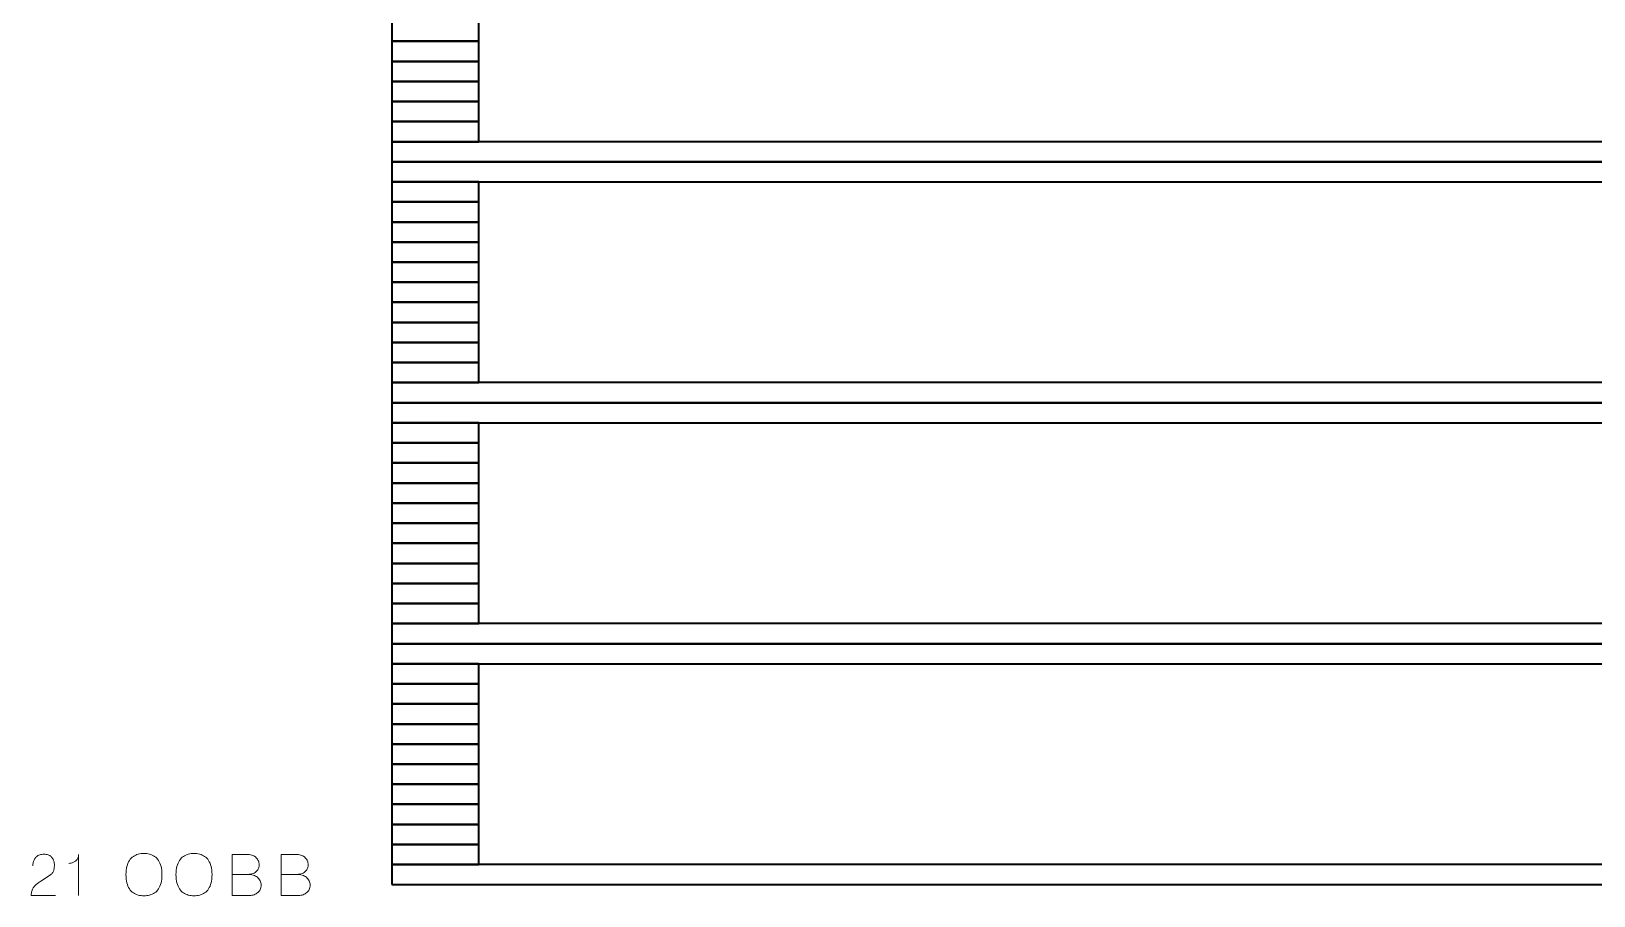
# Model space of a CAD drawing. Header units: centimetres. Extents: x -215 to 208, y -170 to 139.
# Drawn here: x 43.46 to 66.81, y -13.97 to -1.05 of the extents above; entities that cross this region are included whole.
import ezdxf

# ---------------------------------------------------------------- set-up
doc = ezdxf.new("R2010")
doc.units = ezdxf.units.CM
doc.header["$MEASUREMENT"] = 0
doc.layers.add('Layer 1', color=7, linetype='Continuous')

msp = doc.modelspace()

# ---------------------------------------------------------------- linework, layer by layer
at = {"layer": 'Layer 1', "color": 250, "lineweight": 35}
for points in [[(48.85, -1.20003), (50.15, -1.20003), (50.15, -0.90003), (48.85, -0.90003), (48.85, -1.20003)], [(48.85, -1.50003), (50.15, -1.50003), (50.15, -1.20003), (48.85, -1.20003), (48.85, -1.50003)], [(48.85, -1.80003), (50.15, -1.80003), (50.15, -1.50003), (48.85, -1.50003), (48.85, -1.80003)], [(48.85, -2.10003), (50.15, -2.10003), (50.15, -1.80003), (48.85, -1.80003), (48.85, -2.10003)], [(48.85, -2.40003), (50.15, -2.40003), (50.15, -2.10003), (48.85, -2.10003), (48.85, -2.40003)], [(48.85, -2.70003), (50.15, -2.70003), (50.15, -2.40003), (48.85, -2.40003), (48.85, -2.70003)], [(48.85, -3.00003), (90.15, -3.00003), (90.15, -2.70003), (48.85, -2.70003), (48.85, -3.00003)], [(48.85, -3.30003), (90.15, -3.30003), (90.15, -3.00003), (48.85, -3.00003), (48.85, -3.30003)], [(48.85, -3.60003), (50.15, -3.60003), (50.15, -3.30003), (48.85, -3.30003), (48.85, -3.60003)], [(48.85, -3.90003), (50.15, -3.90003), (50.15, -3.60003), (48.85, -3.60003), (48.85, -3.90003)], [(48.85, -4.20003), (50.15, -4.20003), (50.15, -3.90003), (48.85, -3.90003), (48.85, -4.20003)], [(48.85, -4.50003), (50.15, -4.50003), (50.15, -4.20003), (48.85, -4.20003), (48.85, -4.50003)], [(48.85, -4.80003), (50.15, -4.80003), (50.15, -4.50003), (48.85, -4.50003), (48.85, -4.80003)], [(48.85, -5.10003), (50.15, -5.10003), (50.15, -4.80003), (48.85, -4.80003), (48.85, -5.10003)], [(48.85, -5.40003), (50.15, -5.40003), (50.15, -5.10003), (48.85, -5.10003), (48.85, -5.40003)], [(48.85, -5.70003), (50.15, -5.70003), (50.15, -5.40003), (48.85, -5.40003), (48.85, -5.70003)], [(48.85, -6.00003), (50.15, -6.00003), (50.15, -5.70003), (48.85, -5.70003), (48.85, -6.00003)], [(48.85, -6.30003), (50.15, -6.30003), (50.15, -6.00003), (48.85, -6.00003), (48.85, -6.30003)], [(48.85, -6.60003), (90.15, -6.60003), (90.15, -6.30003), (48.85, -6.30003), (48.85, -6.60003)], [(48.85, -6.90003), (90.15, -6.90003), (90.15, -6.60003), (48.85, -6.60003), (48.85, -6.90003)], [(48.85, -7.20003), (50.15, -7.20003), (50.15, -6.90003), (48.85, -6.90003), (48.85, -7.20003)], [(48.85, -7.50003), (50.15, -7.50003), (50.15, -7.20003), (48.85, -7.20003), (48.85, -7.50003)], [(48.85, -7.80003), (50.15, -7.80003), (50.15, -7.50003), (48.85, -7.50003), (48.85, -7.80003)], [(48.85, -8.10003), (50.15, -8.10003), (50.15, -7.80003), (48.85, -7.80003), (48.85, -8.10003)], [(48.85, -8.40003), (50.15, -8.40003), (50.15, -8.10003), (48.85, -8.10003), (48.85, -8.40003)], [(48.85, -8.70003), (50.15, -8.70003), (50.15, -8.40003), (48.85, -8.40003), (48.85, -8.70003)], [(48.85, -9.00003), (50.15, -9.00003), (50.15, -8.70003), (48.85, -8.70003), (48.85, -9.00003)], [(48.85, -9.30003), (50.15, -9.30003), (50.15, -9.00003), (48.85, -9.00003), (48.85, -9.30003)], [(48.85, -9.60003), (50.15, -9.60003), (50.15, -9.30003), (48.85, -9.30003), (48.85, -9.60003)], [(48.85, -9.90003), (50.15, -9.90003), (50.15, -9.60003), (48.85, -9.60003), (48.85, -9.90003)], [(48.85, -10.20003), (90.15, -10.20003), (90.15, -9.90003), (48.85, -9.90003), (48.85, -10.20003)], [(48.85, -10.50003), (90.15, -10.50003), (90.15, -10.20003), (48.85, -10.20003), (48.85, -10.50003)], [(48.85, -10.80003), (50.15, -10.80003), (50.15, -10.50003), (48.85, -10.50003), (48.85, -10.80003)], [(48.85, -11.10003), (50.15, -11.10003), (50.15, -10.80003), (48.85, -10.80003), (48.85, -11.10003)], [(48.85, -11.40003), (50.15, -11.40003), (50.15, -11.10003), (48.85, -11.10003), (48.85, -11.40003)], [(48.85, -11.70003), (50.15, -11.70003), (50.15, -11.40003), (48.85, -11.40003), (48.85, -11.70003)], [(48.85, -12.00003), (50.15, -12.00003), (50.15, -11.70003), (48.85, -11.70003), (48.85, -12.00003)], [(48.85, -12.30003), (50.15, -12.30003), (50.15, -12.00003), (48.85, -12.00003), (48.85, -12.30003)], [(48.85, -12.60003), (50.15, -12.60003), (50.15, -12.30003), (48.85, -12.30003), (48.85, -12.60003)], [(48.85, -12.90003), (50.15, -12.90003), (50.15, -12.60003), (48.85, -12.60003), (48.85, -12.90003)], [(48.85, -13.20003), (50.15, -13.20003), (50.15, -12.90003), (48.85, -12.90003), (48.85, -13.20003)], [(48.85, -13.50003), (50.15, -13.50003), (50.15, -13.20003), (48.85, -13.20003), (48.85, -13.50003)], [(48.85, -13.80003), (90.15, -13.80003), (90.15, -13.50003), (48.85, -13.50003), (48.85, -13.80003)]]:
    msp.add_lwpolyline(points, close=True, dxfattribs=at)
at = {"layer": 'Layer 1', "color": 30, "lineweight": 9}
for points, knots in [([(43.8257, -13.96073), (43.8257, -13.96073), (43.46248, -13.96073), (43.46248, -13.96073), (43.46248, -13.96073), (43.46319, -13.93618), (43.46629, -13.91445), (43.47151, -13.89582), (43.47151, -13.89582), (43.47687, -13.87719), (43.48407, -13.86082), (43.49296, -13.84671), (43.49296, -13.84671), (43.50199, -13.8326), (43.51229, -13.82004), (43.52401, -13.80903), (43.52401, -13.80903), (43.53572, -13.79789), (43.54828, -13.78773), (43.56182, -13.77813), (43.56182, -13.77813), (43.57537, -13.76868), (43.58934, -13.75922), (43.60387, -13.74991), (43.60387, -13.74991), (43.60387, -13.74991), (43.74865, -13.65339), (43.74865, -13.65339), (43.74865, -13.65339), (43.76347, -13.64295), (43.77504, -13.63152), (43.78323, -13.61924), (43.78323, -13.61924), (43.79155, -13.60696), (43.79734, -13.59398), (43.80087, -13.58029), (43.80087, -13.58029), (43.80425, -13.56675), (43.80637, -13.55278), (43.80708, -13.53867), (43.80708, -13.53867), (43.80778, -13.52441), (43.80806, -13.51016), (43.80792, -13.49591), (43.80792, -13.49591), (43.80792, -13.4842), (43.80637, -13.47164), (43.80327, -13.45809), (43.80327, -13.45809), (43.80002, -13.44468), (43.79494, -13.43128), (43.78774, -13.41801), (43.78774, -13.41801), (43.78055, -13.40475), (43.77095, -13.39261), (43.75896, -13.38161), (43.75896, -13.38161), (43.74696, -13.37074), (43.73214, -13.36199), (43.71451, -13.35536), (43.71451, -13.35536), (43.69687, -13.34873), (43.67612, -13.34534), (43.65213, -13.3452), (43.65213, -13.3452), (43.628, -13.34534), (43.6067, -13.34873), (43.58835, -13.35522), (43.58835, -13.35522), (43.57001, -13.36171), (43.55434, -13.37074), (43.54136, -13.38217), (43.54136, -13.38217), (43.52838, -13.3936), (43.51794, -13.40687), (43.50975, -13.42168), (43.50975, -13.42168), (43.50157, -13.4365), (43.49564, -13.4523), (43.49183, -13.46896), (43.49183, -13.46896), (43.48802, -13.48561), (43.48619, -13.50254), (43.48619, -13.51961), (43.48619, -13.51961), (43.48619, -13.50254), (43.48802, -13.48561), (43.49183, -13.46896), (43.49183, -13.46896), (43.49564, -13.4523), (43.50157, -13.4365), (43.50975, -13.42168), (43.50975, -13.42168), (43.51794, -13.40687), (43.52838, -13.3936), (43.54136, -13.38217), (43.54136, -13.38217), (43.55434, -13.37074), (43.57001, -13.36171), (43.58835, -13.35522), (43.58835, -13.35522), (43.6067, -13.34873), (43.628, -13.34534), (43.65213, -13.3452), (43.65213, -13.3452), (43.67612, -13.34534), (43.69687, -13.34873), (43.71451, -13.35536), (43.71451, -13.35536), (43.73214, -13.36199), (43.74696, -13.37074), (43.75896, -13.38161), (43.75896, -13.38161), (43.77095, -13.39261), (43.78055, -13.40475), (43.78774, -13.41801), (43.78774, -13.41801), (43.79494, -13.43128), (43.80002, -13.44468), (43.80327, -13.45809), (43.80327, -13.45809), (43.80637, -13.47164), (43.80792, -13.4842), (43.80792, -13.49591), (43.80792, -13.49591), (43.80806, -13.51016), (43.80778, -13.52441), (43.80708, -13.53867), (43.80708, -13.53867), (43.80637, -13.55278), (43.80425, -13.56675), (43.80087, -13.58029), (43.80087, -13.58029), (43.79734, -13.59398), (43.79155, -13.60696), (43.78323, -13.61924), (43.78323, -13.61924), (43.77504, -13.63152), (43.76347, -13.64295), (43.74865, -13.65339), (43.74865, -13.65339), (43.74865, -13.65339), (43.60387, -13.74991), (43.60387, -13.74991), (43.60387, -13.74991), (43.58934, -13.75922), (43.57537, -13.76868), (43.56182, -13.77813), (43.56182, -13.77813), (43.54828, -13.78773), (43.53572, -13.79789), (43.52401, -13.80903), (43.52401, -13.80903), (43.51229, -13.82004), (43.50199, -13.8326), (43.49296, -13.84671), (43.49296, -13.84671), (43.48407, -13.86082), (43.47687, -13.87719), (43.47151, -13.89582), (43.47151, -13.89582), (43.46629, -13.91445), (43.46319, -13.93618), (43.46248, -13.96073), (43.46248, -13.96073), (43.46248, -13.96073), (43.8257, -13.96073), (43.8257, -13.96073)], [0, 0, 0, 0, 0.02380952, 0.02380952, 0.02380952, 0.02380952, 0.04761905, 0.04761905, 0.04761905, 0.04761905, 0.07142857, 0.07142857, 0.07142857, 0.07142857, 0.0952381, 0.0952381, 0.0952381, 0.0952381, 0.11904762, 0.11904762, 0.11904762, 0.11904762, 0.14285714, 0.14285714, 0.14285714, 0.14285714, 0.16666667, 0.16666667, 0.16666667, 0.16666667, 0.19047619, 0.19047619, 0.19047619, 0.19047619, 0.21428571, 0.21428571, 0.21428571, 0.21428571, 0.23809524, 0.23809524, 0.23809524, 0.23809524, 0.26190476, 0.26190476, 0.26190476, 0.26190476, 0.28571429, 0.28571429, 0.28571429, 0.28571429, 0.30952381, 0.30952381, 0.30952381, 0.30952381, 0.33333333, 0.33333333, 0.33333333, 0.33333333, 0.35714286, 0.35714286, 0.35714286, 0.35714286, 0.38095238, 0.38095238, 0.38095238, 0.38095238, 0.4047619, 0.4047619, 0.4047619, 0.4047619, 0.42857143, 0.42857143, 0.42857143, 0.42857143, 0.45238095, 0.45238095, 0.45238095, 0.45238095, 0.47619048, 0.47619048, 0.47619048, 0.47619048, 0.5, 0.5, 0.5, 0.5, 0.52380952, 0.52380952, 0.52380952, 0.52380952, 0.54761905, 0.54761905, 0.54761905, 0.54761905, 0.57142857, 0.57142857, 0.57142857, 0.57142857, 0.5952381, 0.5952381, 0.5952381, 0.5952381, 0.61904762, 0.61904762, 0.61904762, 0.61904762, 0.64285714, 0.64285714, 0.64285714, 0.64285714, 0.66666667, 0.66666667, 0.66666667, 0.66666667, 0.69047619, 0.69047619, 0.69047619, 0.69047619, 0.71428571, 0.71428571, 0.71428571, 0.71428571, 0.73809524, 0.73809524, 0.73809524, 0.73809524, 0.76190476, 0.76190476, 0.76190476, 0.76190476, 0.78571429, 0.78571429, 0.78571429, 0.78571429, 0.80952381, 0.80952381, 0.80952381, 0.80952381, 0.83333333, 0.83333333, 0.83333333, 0.83333333, 0.85714286, 0.85714286, 0.85714286, 0.85714286, 0.88095238, 0.88095238, 0.88095238, 0.88095238, 0.9047619, 0.9047619, 0.9047619, 0.9047619, 0.92857143, 0.92857143, 0.92857143, 0.92857143, 0.95238095, 0.95238095, 0.95238095, 0.95238095, 0.97619048, 0.97619048, 0.97619048, 0.97619048, 1, 1, 1, 1]), ([(44.16945, -13.96073), (44.16945, -13.96073), (44.16945, -13.35028), (44.16945, -13.35028), (44.16945, -13.35028), (44.16931, -13.37102), (44.16564, -13.3888), (44.15859, -13.40362), (44.15859, -13.40362), (44.15167, -13.41858), (44.1425, -13.43086), (44.13121, -13.44073), (44.13121, -13.44073), (44.11992, -13.45061), (44.10779, -13.45851), (44.09481, -13.46444), (44.09481, -13.46444), (44.08182, -13.47023), (44.06926, -13.4746), (44.05713, -13.47728), (44.05713, -13.47728), (44.04485, -13.4801), (44.03441, -13.4818), (44.02552, -13.48236), (44.02552, -13.48236), (44.03441, -13.4818), (44.04485, -13.4801), (44.05713, -13.47728), (44.05713, -13.47728), (44.06926, -13.4746), (44.08182, -13.47023), (44.09481, -13.46444), (44.09481, -13.46444), (44.10779, -13.45851), (44.11992, -13.45061), (44.13121, -13.44073), (44.13121, -13.44073), (44.1425, -13.43086), (44.15167, -13.41858), (44.15859, -13.40362), (44.15859, -13.40362), (44.16564, -13.3888), (44.16931, -13.37102), (44.16945, -13.35028), (44.16945, -13.35028), (44.16945, -13.35028), (44.16945, -13.96073), (44.16945, -13.96073)], [0, 0, 0, 0, 0.08333333, 0.08333333, 0.08333333, 0.08333333, 0.16666667, 0.16666667, 0.16666667, 0.16666667, 0.25, 0.25, 0.25, 0.25, 0.33333333, 0.33333333, 0.33333333, 0.33333333, 0.41666667, 0.41666667, 0.41666667, 0.41666667, 0.5, 0.5, 0.5, 0.5, 0.58333333, 0.58333333, 0.58333333, 0.58333333, 0.66666667, 0.66666667, 0.66666667, 0.66666667, 0.75, 0.75, 0.75, 0.75, 0.83333333, 0.83333333, 0.83333333, 0.83333333, 0.91666667, 0.91666667, 0.91666667, 0.91666667, 1, 1, 1, 1]), ([(45.14652, -13.96581), (45.1763, -13.96595), (45.20452, -13.96242), (45.23147, -13.95551), (45.23147, -13.95551), (45.25828, -13.94845), (45.28284, -13.93745), (45.30527, -13.92221), (45.30527, -13.92221), (45.32771, -13.90711), (45.34718, -13.88721), (45.36369, -13.86266), (45.36369, -13.86266), (45.3802, -13.8381), (45.3929, -13.80833), (45.40193, -13.77333), (45.40193, -13.77333), (45.41111, -13.73834), (45.41562, -13.69756), (45.41576, -13.65085), (45.41576, -13.65085), (45.41562, -13.60414), (45.41111, -13.56336), (45.40193, -13.52822), (45.40193, -13.52822), (45.3929, -13.49309), (45.3802, -13.46317), (45.36369, -13.43848), (45.36369, -13.43848), (45.34718, -13.41378), (45.32771, -13.39374), (45.30527, -13.37836), (45.30527, -13.37836), (45.28284, -13.36298), (45.25828, -13.35183), (45.23147, -13.34464), (45.23147, -13.34464), (45.20452, -13.33758), (45.1763, -13.33405), (45.14652, -13.33419), (45.14652, -13.33419), (45.11675, -13.33405), (45.08852, -13.33758), (45.06157, -13.34464), (45.06157, -13.34464), (45.03476, -13.35183), (45.01021, -13.36298), (44.98777, -13.37836), (44.98777, -13.37836), (44.96533, -13.39374), (44.94586, -13.41378), (44.92935, -13.43848), (44.92935, -13.43848), (44.91284, -13.46317), (44.90014, -13.49309), (44.89111, -13.52822), (44.89111, -13.52822), (44.88194, -13.56336), (44.87742, -13.60414), (44.87728, -13.65085), (44.87728, -13.65085), (44.87742, -13.69756), (44.88194, -13.73834), (44.89111, -13.77333), (44.89111, -13.77333), (44.90014, -13.80833), (44.91284, -13.8381), (44.92935, -13.86266), (44.92935, -13.86266), (44.94586, -13.88721), (44.96533, -13.90711), (44.98777, -13.92221), (44.98777, -13.92221), (45.01021, -13.93745), (45.03476, -13.94845), (45.06157, -13.95551), (45.06157, -13.95551), (45.08852, -13.96242), (45.11675, -13.96595), (45.14652, -13.96581)], [0, 0, 0, 0, 0.05, 0.05, 0.05, 0.05, 0.1, 0.1, 0.1, 0.1, 0.15, 0.15, 0.15, 0.15, 0.2, 0.2, 0.2, 0.2, 0.25, 0.25, 0.25, 0.25, 0.3, 0.3, 0.3, 0.3, 0.35, 0.35, 0.35, 0.35, 0.4, 0.4, 0.4, 0.4, 0.45, 0.45, 0.45, 0.45, 0.5, 0.5, 0.5, 0.5, 0.55, 0.55, 0.55, 0.55, 0.6, 0.6, 0.6, 0.6, 0.65, 0.65, 0.65, 0.65, 0.7, 0.7, 0.7, 0.7, 0.75, 0.75, 0.75, 0.75, 0.8, 0.8, 0.8, 0.8, 0.85, 0.85, 0.85, 0.85, 0.9, 0.9, 0.9, 0.9, 0.95, 0.95, 0.95, 0.95, 1, 1, 1, 1]), ([(45.14652, -13.96581), (45.1763, -13.96595), (45.20452, -13.96242), (45.23147, -13.95551), (45.23147, -13.95551), (45.25828, -13.94845), (45.28284, -13.93745), (45.30527, -13.92221), (45.30527, -13.92221), (45.32771, -13.90711), (45.34718, -13.88721), (45.36369, -13.86266), (45.36369, -13.86266), (45.3802, -13.8381), (45.3929, -13.80833), (45.40193, -13.77333), (45.40193, -13.77333), (45.41111, -13.73834), (45.41562, -13.69756), (45.41576, -13.65085), (45.41576, -13.65085), (45.41562, -13.60414), (45.41111, -13.56336), (45.40193, -13.52822), (45.40193, -13.52822), (45.3929, -13.49309), (45.3802, -13.46317), (45.36369, -13.43848), (45.36369, -13.43848), (45.34718, -13.41378), (45.32771, -13.39374), (45.30527, -13.37836), (45.30527, -13.37836), (45.28284, -13.36298), (45.25828, -13.35183), (45.23147, -13.34464), (45.23147, -13.34464), (45.20452, -13.33758), (45.1763, -13.33405), (45.14652, -13.33419), (45.14652, -13.33419), (45.11675, -13.33405), (45.08852, -13.33758), (45.06157, -13.34464), (45.06157, -13.34464), (45.03476, -13.35183), (45.01021, -13.36298), (44.98777, -13.37836), (44.98777, -13.37836), (44.96533, -13.39374), (44.94586, -13.41378), (44.92935, -13.43848), (44.92935, -13.43848), (44.91284, -13.46317), (44.90014, -13.49309), (44.89111, -13.52822), (44.89111, -13.52822), (44.88194, -13.56336), (44.87742, -13.60414), (44.87728, -13.65085), (44.87728, -13.65085), (44.87742, -13.69756), (44.88194, -13.73834), (44.89111, -13.77333), (44.89111, -13.77333), (44.90014, -13.80833), (44.91284, -13.8381), (44.92935, -13.86266), (44.92935, -13.86266), (44.94586, -13.88721), (44.96533, -13.90711), (44.98777, -13.92221), (44.98777, -13.92221), (45.01021, -13.93745), (45.03476, -13.94845), (45.06157, -13.95551), (45.06157, -13.95551), (45.08852, -13.96242), (45.11675, -13.96595), (45.14652, -13.96581)], [0, 0, 0, 0, 0.05, 0.05, 0.05, 0.05, 0.1, 0.1, 0.1, 0.1, 0.15, 0.15, 0.15, 0.15, 0.2, 0.2, 0.2, 0.2, 0.25, 0.25, 0.25, 0.25, 0.3, 0.3, 0.3, 0.3, 0.35, 0.35, 0.35, 0.35, 0.4, 0.4, 0.4, 0.4, 0.45, 0.45, 0.45, 0.45, 0.5, 0.5, 0.5, 0.5, 0.55, 0.55, 0.55, 0.55, 0.6, 0.6, 0.6, 0.6, 0.65, 0.65, 0.65, 0.65, 0.7, 0.7, 0.7, 0.7, 0.75, 0.75, 0.75, 0.75, 0.8, 0.8, 0.8, 0.8, 0.85, 0.85, 0.85, 0.85, 0.9, 0.9, 0.9, 0.9, 0.95, 0.95, 0.95, 0.95, 1, 1, 1, 1]), ([(45.89413, -13.96581), (45.92391, -13.96595), (45.95213, -13.96242), (45.97908, -13.95551), (45.97908, -13.95551), (46.00589, -13.94845), (46.03045, -13.93745), (46.05288, -13.92221), (46.05288, -13.92221), (46.07532, -13.90711), (46.09479, -13.88721), (46.1113, -13.86266), (46.1113, -13.86266), (46.12781, -13.8381), (46.14051, -13.80833), (46.14954, -13.77333), (46.14954, -13.77333), (46.15872, -13.73834), (46.16323, -13.69756), (46.16337, -13.65085), (46.16337, -13.65085), (46.16323, -13.60414), (46.15872, -13.56336), (46.14954, -13.52822), (46.14954, -13.52822), (46.14051, -13.49309), (46.12781, -13.46317), (46.1113, -13.43848), (46.1113, -13.43848), (46.09479, -13.41378), (46.07532, -13.39374), (46.05288, -13.37836), (46.05288, -13.37836), (46.03045, -13.36298), (46.00589, -13.35183), (45.97908, -13.34464), (45.97908, -13.34464), (45.95213, -13.33758), (45.92391, -13.33405), (45.89413, -13.33419), (45.89413, -13.33419), (45.86436, -13.33405), (45.83613, -13.33758), (45.80918, -13.34464), (45.80918, -13.34464), (45.78237, -13.35183), (45.75782, -13.36298), (45.73538, -13.37836), (45.73538, -13.37836), (45.71294, -13.39374), (45.69347, -13.41378), (45.67696, -13.43848), (45.67696, -13.43848), (45.66045, -13.46317), (45.64775, -13.49309), (45.63872, -13.52822), (45.63872, -13.52822), (45.62955, -13.56336), (45.62503, -13.60414), (45.62489, -13.65085), (45.62489, -13.65085), (45.62503, -13.69756), (45.62955, -13.73834), (45.63872, -13.77333), (45.63872, -13.77333), (45.64775, -13.80833), (45.66045, -13.8381), (45.67696, -13.86266), (45.67696, -13.86266), (45.69347, -13.88721), (45.71294, -13.90711), (45.73538, -13.92221), (45.73538, -13.92221), (45.75782, -13.93745), (45.78237, -13.94845), (45.80918, -13.95551), (45.80918, -13.95551), (45.83613, -13.96242), (45.86436, -13.96595), (45.89413, -13.96581)], [0, 0, 0, 0, 0.05, 0.05, 0.05, 0.05, 0.1, 0.1, 0.1, 0.1, 0.15, 0.15, 0.15, 0.15, 0.2, 0.2, 0.2, 0.2, 0.25, 0.25, 0.25, 0.25, 0.3, 0.3, 0.3, 0.3, 0.35, 0.35, 0.35, 0.35, 0.4, 0.4, 0.4, 0.4, 0.45, 0.45, 0.45, 0.45, 0.5, 0.5, 0.5, 0.5, 0.55, 0.55, 0.55, 0.55, 0.6, 0.6, 0.6, 0.6, 0.65, 0.65, 0.65, 0.65, 0.7, 0.7, 0.7, 0.7, 0.75, 0.75, 0.75, 0.75, 0.8, 0.8, 0.8, 0.8, 0.85, 0.85, 0.85, 0.85, 0.9, 0.9, 0.9, 0.9, 0.95, 0.95, 0.95, 0.95, 1, 1, 1, 1]), ([(45.89413, -13.96581), (45.92391, -13.96595), (45.95213, -13.96242), (45.97908, -13.95551), (45.97908, -13.95551), (46.00589, -13.94845), (46.03045, -13.93745), (46.05288, -13.92221), (46.05288, -13.92221), (46.07532, -13.90711), (46.09479, -13.88721), (46.1113, -13.86266), (46.1113, -13.86266), (46.12781, -13.8381), (46.14051, -13.80833), (46.14954, -13.77333), (46.14954, -13.77333), (46.15872, -13.73834), (46.16323, -13.69756), (46.16337, -13.65085), (46.16337, -13.65085), (46.16323, -13.60414), (46.15872, -13.56336), (46.14954, -13.52822), (46.14954, -13.52822), (46.14051, -13.49309), (46.12781, -13.46317), (46.1113, -13.43848), (46.1113, -13.43848), (46.09479, -13.41378), (46.07532, -13.39374), (46.05288, -13.37836), (46.05288, -13.37836), (46.03045, -13.36298), (46.00589, -13.35183), (45.97908, -13.34464), (45.97908, -13.34464), (45.95213, -13.33758), (45.92391, -13.33405), (45.89413, -13.33419), (45.89413, -13.33419), (45.86436, -13.33405), (45.83613, -13.33758), (45.80918, -13.34464), (45.80918, -13.34464), (45.78237, -13.35183), (45.75782, -13.36298), (45.73538, -13.37836), (45.73538, -13.37836), (45.71294, -13.39374), (45.69347, -13.41378), (45.67696, -13.43848), (45.67696, -13.43848), (45.66045, -13.46317), (45.64775, -13.49309), (45.63872, -13.52822), (45.63872, -13.52822), (45.62955, -13.56336), (45.62503, -13.60414), (45.62489, -13.65085), (45.62489, -13.65085), (45.62503, -13.69756), (45.62955, -13.73834), (45.63872, -13.77333), (45.63872, -13.77333), (45.64775, -13.80833), (45.66045, -13.8381), (45.67696, -13.86266), (45.67696, -13.86266), (45.69347, -13.88721), (45.71294, -13.90711), (45.73538, -13.92221), (45.73538, -13.92221), (45.75782, -13.93745), (45.78237, -13.94845), (45.80918, -13.95551), (45.80918, -13.95551), (45.83613, -13.96242), (45.86436, -13.96595), (45.89413, -13.96581)], [0, 0, 0, 0, 0.05, 0.05, 0.05, 0.05, 0.1, 0.1, 0.1, 0.1, 0.15, 0.15, 0.15, 0.15, 0.2, 0.2, 0.2, 0.2, 0.25, 0.25, 0.25, 0.25, 0.3, 0.3, 0.3, 0.3, 0.35, 0.35, 0.35, 0.35, 0.4, 0.4, 0.4, 0.4, 0.45, 0.45, 0.45, 0.45, 0.5, 0.5, 0.5, 0.5, 0.55, 0.55, 0.55, 0.55, 0.6, 0.6, 0.6, 0.6, 0.65, 0.65, 0.65, 0.65, 0.7, 0.7, 0.7, 0.7, 0.75, 0.75, 0.75, 0.75, 0.8, 0.8, 0.8, 0.8, 0.85, 0.85, 0.85, 0.85, 0.9, 0.9, 0.9, 0.9, 0.95, 0.95, 0.95, 0.95, 1, 1, 1, 1]), ([(46.46394, -13.64662), (46.46394, -13.64662), (46.69847, -13.64662), (46.69847, -13.64662), (46.69847, -13.64662), (46.72895, -13.64647), (46.75491, -13.64224), (46.77679, -13.63392), (46.77679, -13.63392), (46.79852, -13.62573), (46.81616, -13.61458), (46.82984, -13.60061), (46.82984, -13.60061), (46.84353, -13.58664), (46.85341, -13.57084), (46.85962, -13.55334), (46.85962, -13.55334), (46.86569, -13.53598), (46.86851, -13.51792), (46.8678, -13.49929), (46.8678, -13.49929), (46.86696, -13.48067), (46.863, -13.46261), (46.85595, -13.44497), (46.85595, -13.44497), (46.84903, -13.42733), (46.83859, -13.41138), (46.8249, -13.39713), (46.8249, -13.39713), (46.81122, -13.38288), (46.79414, -13.37159), (46.7734, -13.36326), (46.7734, -13.36326), (46.75266, -13.3548), (46.72824, -13.35042), (46.70016, -13.35028), (46.70016, -13.35028), (46.70016, -13.35028), (46.46394, -13.35028), (46.46394, -13.35028), (46.46394, -13.35028), (46.46394, -13.35028), (46.46394, -13.96073), (46.46394, -13.96073), (46.46394, -13.96073), (46.46394, -13.96073), (46.72387, -13.96073), (46.72387, -13.96073), (46.72387, -13.96073), (46.74814, -13.96073), (46.77072, -13.9572), (46.7916, -13.95029), (46.7916, -13.95029), (46.81249, -13.94323), (46.83069, -13.93321), (46.84649, -13.91981), (46.84649, -13.91981), (46.86216, -13.90654), (46.87443, -13.89046), (46.88318, -13.87141), (46.88318, -13.87141), (46.89193, -13.85236), (46.89645, -13.83077), (46.89659, -13.80664), (46.89659, -13.80664), (46.89602, -13.78236), (46.89094, -13.76049), (46.88121, -13.74088), (46.88121, -13.74088), (46.87147, -13.72126), (46.85792, -13.70447), (46.84043, -13.69036), (46.84043, -13.69036), (46.82293, -13.67639), (46.80204, -13.66552), (46.77806, -13.65805), (46.77806, -13.65805), (46.75407, -13.65057), (46.72754, -13.64676), (46.69847, -13.64662), (46.69847, -13.64662), (46.72754, -13.64676), (46.75407, -13.65057), (46.77806, -13.65805), (46.77806, -13.65805), (46.80204, -13.66552), (46.82293, -13.67639), (46.84043, -13.69036), (46.84043, -13.69036), (46.85792, -13.70447), (46.87147, -13.72126), (46.88121, -13.74088), (46.88121, -13.74088), (46.89094, -13.76049), (46.89602, -13.78236), (46.89659, -13.80664), (46.89659, -13.80664), (46.89645, -13.83077), (46.89193, -13.85236), (46.88318, -13.87141), (46.88318, -13.87141), (46.87443, -13.89046), (46.86216, -13.90654), (46.84649, -13.91981), (46.84649, -13.91981), (46.83069, -13.93321), (46.81249, -13.94323), (46.7916, -13.95029), (46.7916, -13.95029), (46.77072, -13.9572), (46.74814, -13.96073), (46.72387, -13.96073), (46.72387, -13.96073), (46.72387, -13.96073), (46.46394, -13.96073), (46.46394, -13.96073), (46.46394, -13.96073), (46.46394, -13.96073), (46.46394, -13.35028), (46.46394, -13.35028), (46.46394, -13.35028), (46.46394, -13.35028), (46.70016, -13.35028), (46.70016, -13.35028), (46.70016, -13.35028), (46.72824, -13.35042), (46.75266, -13.3548), (46.7734, -13.36326), (46.7734, -13.36326), (46.79414, -13.37159), (46.81122, -13.38288), (46.8249, -13.39713), (46.8249, -13.39713), (46.83859, -13.41138), (46.84903, -13.42733), (46.85595, -13.44497), (46.85595, -13.44497), (46.863, -13.46261), (46.86696, -13.48067), (46.8678, -13.49929), (46.8678, -13.49929), (46.86851, -13.51792), (46.86569, -13.53598), (46.85962, -13.55334), (46.85962, -13.55334), (46.85341, -13.57084), (46.84353, -13.58664), (46.82984, -13.60061), (46.82984, -13.60061), (46.81616, -13.61458), (46.79852, -13.62573), (46.77679, -13.63392), (46.77679, -13.63392), (46.75491, -13.64224), (46.72895, -13.64647), (46.69847, -13.64662), (46.69847, -13.64662), (46.69847, -13.64662), (46.46394, -13.64662), (46.46394, -13.64662)], [0, 0, 0, 0, 0.025, 0.025, 0.025, 0.025, 0.05, 0.05, 0.05, 0.05, 0.075, 0.075, 0.075, 0.075, 0.1, 0.1, 0.1, 0.1, 0.125, 0.125, 0.125, 0.125, 0.15, 0.15, 0.15, 0.15, 0.175, 0.175, 0.175, 0.175, 0.2, 0.2, 0.2, 0.2, 0.225, 0.225, 0.225, 0.225, 0.25, 0.25, 0.25, 0.25, 0.275, 0.275, 0.275, 0.275, 0.3, 0.3, 0.3, 0.3, 0.325, 0.325, 0.325, 0.325, 0.35, 0.35, 0.35, 0.35, 0.375, 0.375, 0.375, 0.375, 0.4, 0.4, 0.4, 0.4, 0.425, 0.425, 0.425, 0.425, 0.45, 0.45, 0.45, 0.45, 0.475, 0.475, 0.475, 0.475, 0.5, 0.5, 0.5, 0.5, 0.525, 0.525, 0.525, 0.525, 0.55, 0.55, 0.55, 0.55, 0.575, 0.575, 0.575, 0.575, 0.6, 0.6, 0.6, 0.6, 0.625, 0.625, 0.625, 0.625, 0.65, 0.65, 0.65, 0.65, 0.675, 0.675, 0.675, 0.675, 0.7, 0.7, 0.7, 0.7, 0.725, 0.725, 0.725, 0.725, 0.75, 0.75, 0.75, 0.75, 0.775, 0.775, 0.775, 0.775, 0.8, 0.8, 0.8, 0.8, 0.825, 0.825, 0.825, 0.825, 0.85, 0.85, 0.85, 0.85, 0.875, 0.875, 0.875, 0.875, 0.9, 0.9, 0.9, 0.9, 0.925, 0.925, 0.925, 0.925, 0.95, 0.95, 0.95, 0.95, 0.975, 0.975, 0.975, 0.975, 1, 1, 1, 1]), ([(47.19631, -13.64662), (47.19631, -13.64662), (47.43084, -13.64662), (47.43084, -13.64662), (47.43084, -13.64662), (47.46132, -13.64647), (47.48728, -13.64224), (47.50916, -13.63392), (47.50916, -13.63392), (47.53089, -13.62573), (47.54853, -13.61458), (47.56221, -13.60061), (47.56221, -13.60061), (47.5759, -13.58664), (47.58578, -13.57084), (47.59199, -13.55334), (47.59199, -13.55334), (47.59806, -13.53598), (47.60088, -13.51792), (47.60017, -13.49929), (47.60017, -13.49929), (47.59933, -13.48067), (47.59537, -13.46261), (47.58832, -13.44497), (47.58832, -13.44497), (47.5814, -13.42733), (47.57096, -13.41138), (47.55727, -13.39713), (47.55727, -13.39713), (47.54359, -13.38288), (47.52651, -13.37159), (47.50577, -13.36326), (47.50577, -13.36326), (47.48503, -13.3548), (47.46061, -13.35042), (47.43253, -13.35028), (47.43253, -13.35028), (47.43253, -13.35028), (47.19631, -13.35028), (47.19631, -13.35028), (47.19631, -13.35028), (47.19631, -13.35028), (47.19631, -13.96073), (47.19631, -13.96073), (47.19631, -13.96073), (47.19631, -13.96073), (47.45624, -13.96073), (47.45624, -13.96073), (47.45624, -13.96073), (47.48051, -13.96073), (47.50309, -13.9572), (47.52397, -13.95029), (47.52397, -13.95029), (47.54486, -13.94323), (47.56306, -13.93321), (47.57886, -13.91981), (47.57886, -13.91981), (47.59453, -13.90654), (47.6068, -13.89046), (47.61555, -13.87141), (47.61555, -13.87141), (47.6243, -13.85236), (47.62882, -13.83077), (47.62896, -13.80664), (47.62896, -13.80664), (47.62839, -13.78236), (47.62331, -13.76049), (47.61358, -13.74088), (47.61358, -13.74088), (47.60384, -13.72126), (47.59029, -13.70447), (47.5728, -13.69036), (47.5728, -13.69036), (47.5553, -13.67639), (47.53441, -13.66552), (47.51043, -13.65805), (47.51043, -13.65805), (47.48644, -13.65057), (47.45991, -13.64676), (47.43084, -13.64662), (47.43084, -13.64662), (47.45991, -13.64676), (47.48644, -13.65057), (47.51043, -13.65805), (47.51043, -13.65805), (47.53441, -13.66552), (47.5553, -13.67639), (47.5728, -13.69036), (47.5728, -13.69036), (47.59029, -13.70447), (47.60384, -13.72126), (47.61358, -13.74088), (47.61358, -13.74088), (47.62331, -13.76049), (47.62839, -13.78236), (47.62896, -13.80664), (47.62896, -13.80664), (47.62882, -13.83077), (47.6243, -13.85236), (47.61555, -13.87141), (47.61555, -13.87141), (47.6068, -13.89046), (47.59453, -13.90654), (47.57886, -13.91981), (47.57886, -13.91981), (47.56306, -13.93321), (47.54486, -13.94323), (47.52397, -13.95029), (47.52397, -13.95029), (47.50309, -13.9572), (47.48051, -13.96073), (47.45624, -13.96073), (47.45624, -13.96073), (47.45624, -13.96073), (47.19631, -13.96073), (47.19631, -13.96073), (47.19631, -13.96073), (47.19631, -13.96073), (47.19631, -13.35028), (47.19631, -13.35028), (47.19631, -13.35028), (47.19631, -13.35028), (47.43253, -13.35028), (47.43253, -13.35028), (47.43253, -13.35028), (47.46061, -13.35042), (47.48503, -13.3548), (47.50577, -13.36326), (47.50577, -13.36326), (47.52651, -13.37159), (47.54359, -13.38288), (47.55727, -13.39713), (47.55727, -13.39713), (47.57096, -13.41138), (47.5814, -13.42733), (47.58832, -13.44497), (47.58832, -13.44497), (47.59537, -13.46261), (47.59933, -13.48067), (47.60017, -13.49929), (47.60017, -13.49929), (47.60088, -13.51792), (47.59806, -13.53598), (47.59199, -13.55334), (47.59199, -13.55334), (47.58578, -13.57084), (47.5759, -13.58664), (47.56221, -13.60061), (47.56221, -13.60061), (47.54853, -13.61458), (47.53089, -13.62573), (47.50916, -13.63392), (47.50916, -13.63392), (47.48728, -13.64224), (47.46132, -13.64647), (47.43084, -13.64662), (47.43084, -13.64662), (47.43084, -13.64662), (47.19631, -13.64662), (47.19631, -13.64662)], [0, 0, 0, 0, 0.025, 0.025, 0.025, 0.025, 0.05, 0.05, 0.05, 0.05, 0.075, 0.075, 0.075, 0.075, 0.1, 0.1, 0.1, 0.1, 0.125, 0.125, 0.125, 0.125, 0.15, 0.15, 0.15, 0.15, 0.175, 0.175, 0.175, 0.175, 0.2, 0.2, 0.2, 0.2, 0.225, 0.225, 0.225, 0.225, 0.25, 0.25, 0.25, 0.25, 0.275, 0.275, 0.275, 0.275, 0.3, 0.3, 0.3, 0.3, 0.325, 0.325, 0.325, 0.325, 0.35, 0.35, 0.35, 0.35, 0.375, 0.375, 0.375, 0.375, 0.4, 0.4, 0.4, 0.4, 0.425, 0.425, 0.425, 0.425, 0.45, 0.45, 0.45, 0.45, 0.475, 0.475, 0.475, 0.475, 0.5, 0.5, 0.5, 0.5, 0.525, 0.525, 0.525, 0.525, 0.55, 0.55, 0.55, 0.55, 0.575, 0.575, 0.575, 0.575, 0.6, 0.6, 0.6, 0.6, 0.625, 0.625, 0.625, 0.625, 0.65, 0.65, 0.65, 0.65, 0.675, 0.675, 0.675, 0.675, 0.7, 0.7, 0.7, 0.7, 0.725, 0.725, 0.725, 0.725, 0.75, 0.75, 0.75, 0.75, 0.775, 0.775, 0.775, 0.775, 0.8, 0.8, 0.8, 0.8, 0.825, 0.825, 0.825, 0.825, 0.85, 0.85, 0.85, 0.85, 0.875, 0.875, 0.875, 0.875, 0.9, 0.9, 0.9, 0.9, 0.925, 0.925, 0.925, 0.925, 0.95, 0.95, 0.95, 0.95, 0.975, 0.975, 0.975, 0.975, 1, 1, 1, 1])]:
    msp.add_open_spline(points, degree=3, knots=knots, dxfattribs=at)

doc.saveas('drawing.dxf')
